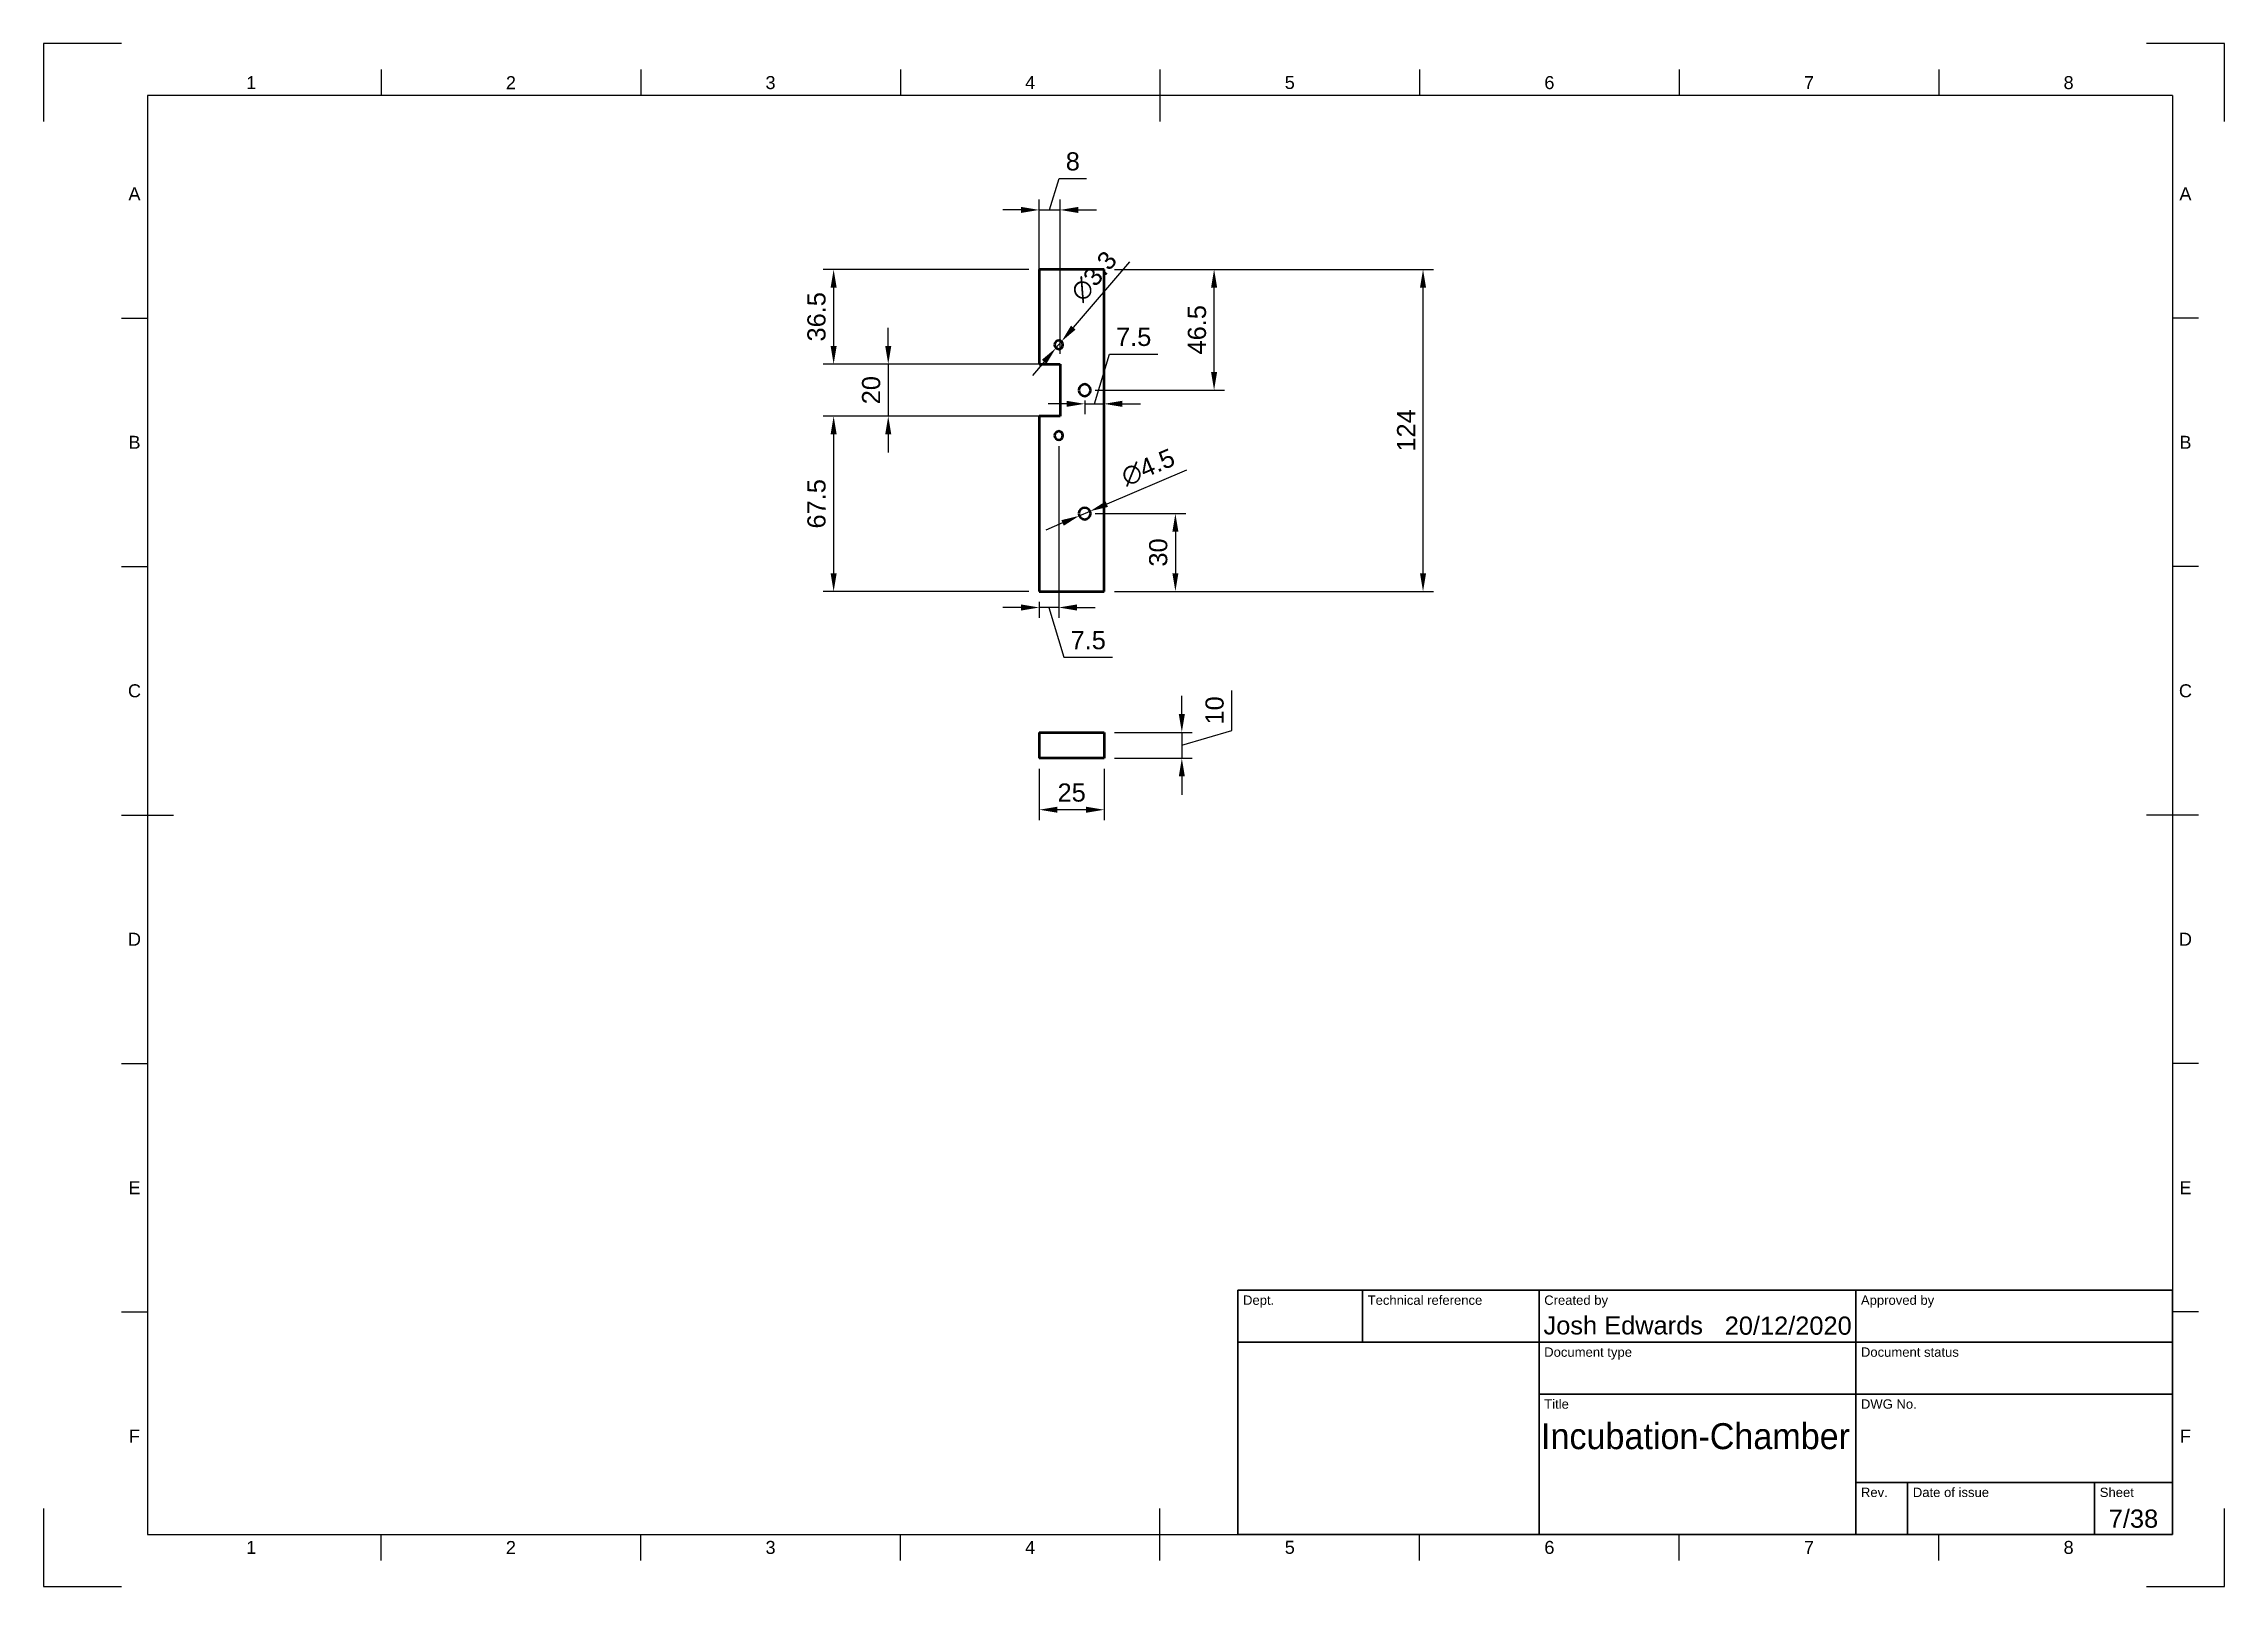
# Model space of a CAD drawing. Header units: millimetres. Extents: x 0 to 420, y 0 to 297.
import ezdxf
from ezdxf.enums import TextEntityAlignment as Align

# ---------------------------------------------------------------- set-up
doc = ezdxf.new("R2010")
doc.units = ezdxf.units.MM
doc.header["$LTSCALE"] = 0.75
for name, color, linetype, lineweight in [('Border', 7, 'Continuous', 25), ('Dimensions', 7, 'Continuous', 25), ('TitleBlock', 7, 'Continuous', 35), ('Visible', 7, 'Continuous', 50)]:
    doc.layers.add(name, color=color, linetype=linetype, lineweight=lineweight)
doc.styles.add('FusionTitle', font='arial.ttf')
doc.styles.get("Standard").update_dxf_attribs({"font": 'arial.ttf'})
doc.dimstyles.new('ISO-25', dxfattribs={"dimtxt": 3.5, "dimasz": 3.5, "dimexe": 2, "dimexo": 2, "dimgap": 1.5, "dimtad": 1, "dimzin": 12, "dimdsep": 46, "dimtxsty": 'Standard', "dimcen": 0, "dimclrd": 256, "dimclre": 256, "dimclrt": 256, "dimazin": 3, "dimtp": 0.1, "dimtm": 0.1, "dimtfac": 0.714, "dimtmove": 1, "dimatfit": 3, "dimfxl": 1, "dimtzin": 12, "dimarcsym": 0})

# ---------------------------------------------------------------- blocks, each defined once
blk = doc.blocks.new('ISO_A3_SHEET')
at = {"layer": 'Border'}
for p, q in [((65, 292), (65, 287)), ((115, 292), (115, 287)), ((165, 292), (165, 287)), ((215, 292), (215, 282)), ((265, 292), (265, 287)), ((315, 292), (315, 287)), ((365, 292), (365, 287)), ((410, 287), (20, 287)), ((20, 287), (20, 10)), ((410, 287), (410, 10)), ((15, 244.16666), (20, 244.16666)), ((415, 244.16666), (410, 244.16666)), ((15, 196.33333), (20, 196.33333)), ((415, 196.33333), (410, 196.33333)), ((15, 148.5), (25, 148.5)), ((415, 148.5), (405, 148.5)), ((15, 100.66667), (20, 100.66667)), ((415, 100.66667), (410, 100.66667)), ((15, 52.83334), (20, 52.83334)), ((415, 52.83334), (410, 52.83334)), ((215, 5), (215, 15)), ((20, 10), (410, 10)), ((65, 5), (65, 10)), ((115, 5), (115, 10)), ((165, 5), (165, 10)), ((265, 5), (265, 10)), ((315, 5), (315, 10)), ((365, 5), (365, 10))]:
    blk.add_line(p, q, dxfattribs=at)
at = {"layer": 'Defpoints'}
for p, q in [((15, 297), (0, 297)), ((0, 297), (0, 282)), ((420, 297), (405, 297)), ((420, 282), (420, 297)), ((0, 15), (0, 0)), ((420, 0), (420, 15)), ((0, 0), (15, 0)), ((405, 0), (420, 0))]:
    blk.add_line(p, q, dxfattribs=at)
at = {"layer": 'Border', "style": 'FusionTitle'}
for s, p in [('1', (40, 289.5)), ('2', (90, 289.5)), ('3', (140, 289.5)), ('4', (190, 289.5)), ('5', (240, 289.5)), ('6', (290, 289.5)), ('7', (340, 289.5)), ('8', (390, 289.5)), ('A', (17.5, 268.08333)), ('A', (412.5, 268.08333)), ('B', (17.5, 220.25)), ('B', (412.5, 220.25)), ('C', (17.5, 172.41667)), ('C', (412.5, 172.41667)), ('D', (17.5, 124.58334)), ('D', (412.5, 124.58334)), ('E', (17.5, 76.75001)), ('E', (412.5, 76.75001)), ('F', (17.5, 28.91668)), ('F', (412.5, 28.91668)), ('1', (40, 7.5)), ('2', (90, 7.5)), ('3', (140, 7.5)), ('4', (190, 7.5)), ('5', (240, 7.5)), ('6', (290, 7.5)), ('7', (340, 7.5)), ('8', (390, 7.5))]:
    blk.add_text(s, height=2.5, dxfattribs=at).set_placement(p, align=Align.MIDDLE)
blk = doc.blocks.new('ISO_TITLEBLOCK')
at = {"layer": 'TitleBlock'}
for p, q in [((0, 47), (-180, 47)), ((-180, 47), (-180, 0)), ((-156, 37), (-156, 47)), ((-122, 0), (-122, 47)), ((-61, 0), (-61, 47)), ((0, 0), (0, 47)), ((-180, 37), (0, 37)), ((-122, 27), (0, 27)), ((-61, 10), (0, 10)), ((-51, 0), (-51, 10)), ((-15, 0), (-15, 10)), ((-180, 0), (0, 0))]:
    blk.add_line(p, q, dxfattribs=at)
at = {"layer": 'TitleBlock', "style": 'FusionTitle'}
for s, p in [('Dept.', (-179, 46)), ('Technical reference', (-155, 46)), ('Created by', (-121, 46)), ('Approved by', (-60, 46)), ('Document type', (-121, 36)), ('Document status', (-60, 36)), ('Title', (-121, 26)), ('DWG No.', (-60, 26)), ('Rev.', (-60, 9)), ('Date of issue', (-50, 9)), ('Sheet', (-14, 9))]:
    blk.add_text(s, height=1.8, dxfattribs=at).set_placement(p, align=Align.TOP_LEFT)
for tag, height, p in [('DEPT', 3.5, (-179, 42)), ('TECHNICAL_REFERENCE', 3.5, (-155, 42)), ('CREATED_BY', 3.5, (-121, 42)), ('APPROVED_BY', 3.5, (-60, 42)), ('DOCUMENT_TYPE', 3.5, (-121, 32)), ('DOCUMENT_STATUS', 3.5, (-60, 32)), ('TITLE_1', 5, (-121, 21.5)), ('TITLE_2', 5, (-121, 14)), ('TITLE_3', 5, (-121, 6.5)), ('DATE_OF_ISSUE', 3.5, (-50, 5))]:
    blk.add_attdef(tag, text='', height=height, dxfattribs=at).set_placement(p, align=Align.TOP_LEFT)
for tag, p in [('CREATED_DATE', (-62, 42)), ('APPROVED_DATE', (-0.99, 42))]:
    blk.add_attdef(tag, text='', height=3.5, dxfattribs=at).set_placement(p, align=Align.TOP_RIGHT)
for tag, height, p in [('DRAWING_NUMBER', 5, (-30.5, 19.75)), ('REV', 3.5, (-56, 4.85)), ('SHEET', 3.5, (-7.5, 4.85))]:
    blk.add_attdef(tag, text='', height=height, dxfattribs=at).set_placement(p, align=Align.TOP_CENTER)
blk = doc.blocks.new('*D18')
at = {"layer": 'Defpoints', "color": 0, "transparency": 16777216}
for p in [(195.750149, 264.985326), (191.750149, 235.286841), (195.750149, 235.286841)]:
    blk.add_point(p, dxfattribs=at)
at = {"layer": 'Dimensions', "lineweight": -2, "transparency": 16777216}
for p, q in [((193.750149, 264.985326), (195.561251, 271.022331)), ((195.561251, 271.022331), (200.867527, 271.022331)), ((188.250149, 264.985326), (184.750149, 264.985326)), ((191.750149, 237.286841), (191.750149, 266.985326)), ((191.750149, 264.985326), (195.750149, 264.985326)), ((191.750149, 264.985326), (195.750149, 264.985326)), ((195.750149, 237.286841), (195.750149, 266.985326)), ((199.250149, 264.985326), (202.750149, 264.985326))]:
    blk.add_line(p, q, dxfattribs=at)
at = {"layer": 'Dimensions', "transparency": 16777216}
for points in [[(188.250149, 265.568659), (188.250149, 264.401992), (191.750149, 264.985326)], [(199.250149, 265.568659), (199.250149, 264.401992), (195.750149, 264.985326)]]:
    blk.add_solid(points, dxfattribs=at)
at = {"layer": 'Dimensions', "transparency": 16777216, "insert": (198.214389, 274.309337), "char_height": 3.5, "attachment_point": 5}
blk.add_mtext('8', dxfattribs=at)
blk = doc.blocks.new('*D19')
at = {"layer": 'Defpoints', "color": 0, "transparency": 16777216}
for p in [(195.750149, 235.286841), (162.674459, 225.286841), (195.750149, 225.286841)]:
    blk.add_point(p, dxfattribs=at)
at = {"layer": 'Dimensions', "lineweight": -2, "transparency": 16777216}
for p, q in [((162.674459, 238.786841), (162.674459, 242.286841)), ((193.750149, 235.286841), (160.674459, 235.286841)), ((162.674459, 235.286841), (162.674459, 225.286841)), ((193.750149, 225.286841), (160.674459, 225.286841)), ((162.674459, 221.786841), (162.674459, 218.286841))]:
    blk.add_line(p, q, dxfattribs=at)
at = {"layer": 'Dimensions', "transparency": 16777216}
for points in [[(162.091126, 238.786841), (163.257793, 238.786841), (162.674459, 235.286841)], [(162.091126, 221.786841), (163.257793, 221.786841), (162.674459, 225.286841)]]:
    blk.add_solid(points, dxfattribs=at)
at = {"layer": 'Dimensions', "transparency": 16777216, "insert": (159.387454, 230.286841), "char_height": 3.5, "attachment_point": 5, "rotation": 90}
blk.add_mtext('20', dxfattribs=at)
blk = doc.blocks.new('*D20')
at = {"layer": 'Defpoints', "color": 0, "transparency": 16777216}
for p in [(191.750149, 253.536841), (152.15217, 235.286841), (191.750149, 235.286841)]:
    blk.add_point(p, dxfattribs=at)
at = {"layer": 'Dimensions', "lineweight": -2, "transparency": 16777216}
for p, q in [((189.750149, 253.536841), (150.15217, 253.536841)), ((152.15217, 250.036841), (152.15217, 238.786841)), ((189.750149, 235.286841), (150.15217, 235.286841))]:
    blk.add_line(p, q, dxfattribs=at)
at = {"layer": 'Dimensions', "transparency": 16777216}
for points in [[(151.568836, 250.036841), (152.735503, 250.036841), (152.15217, 253.536841)], [(151.568836, 238.786841), (152.735503, 238.786841), (152.15217, 235.286841)]]:
    blk.add_solid(points, dxfattribs=at)
at = {"layer": 'Dimensions', "transparency": 16777216, "insert": (148.86397, 244.411841), "char_height": 3.5, "attachment_point": 5, "rotation": 90}
blk.add_mtext('36.5', dxfattribs=at)
blk = doc.blocks.new('*D21')
at = {"layer": 'Defpoints', "color": 0, "transparency": 16777216}
for p in [(191.750149, 225.286841), (152.15217, 191.536841), (191.750149, 191.536841)]:
    blk.add_point(p, dxfattribs=at)
at = {"layer": 'Dimensions', "lineweight": -2, "transparency": 16777216}
for p, q in [((189.750149, 225.286841), (150.15217, 225.286841)), ((152.15217, 221.786841), (152.15217, 195.036841)), ((189.750149, 191.536841), (150.15217, 191.536841))]:
    blk.add_line(p, q, dxfattribs=at)
at = {"layer": 'Dimensions', "transparency": 16777216}
for points in [[(151.568836, 221.786841), (152.735503, 221.786841), (152.15217, 225.286841)], [(151.568836, 195.036841), (152.735503, 195.036841), (152.15217, 191.536841)]]:
    blk.add_solid(points, dxfattribs=at)
at = {"layer": 'Dimensions', "transparency": 16777216, "insert": (148.865164, 208.411841), "char_height": 3.5, "attachment_point": 5, "rotation": 90}
blk.add_mtext('67.5', dxfattribs=at)
blk = doc.blocks.new('*D22')
at = {"layer": 'Defpoints', "color": 0, "transparency": 16777216}
for p in [(204.250149, 253.536841), (265.665836, 253.536841), (204.250149, 191.536841)]:
    blk.add_point(p, dxfattribs=at)
at = {"layer": 'Dimensions', "lineweight": -2, "transparency": 16777216}
for p, q in [((206.250149, 253.536841), (267.665836, 253.536841)), ((265.665836, 195.036841), (265.665836, 250.036841)), ((206.250149, 191.536841), (267.665836, 191.536841))]:
    blk.add_line(p, q, dxfattribs=at)
at = {"layer": 'Dimensions', "transparency": 16777216}
for points in [[(265.082502, 250.036841), (266.249169, 250.036841), (265.665836, 253.536841)], [(265.082502, 195.036841), (266.249169, 195.036841), (265.665836, 191.536841)]]:
    blk.add_solid(points, dxfattribs=at)
at = {"layer": 'Dimensions', "transparency": 16777216, "insert": (262.408673, 222.536841), "char_height": 3.5, "attachment_point": 5, "rotation": 90}
blk.add_mtext('124', dxfattribs=at)
blk = doc.blocks.new('*D23')
at = {"layer": 'Defpoints', "color": 0, "transparency": 16777216}
for p in [(204.250149, 164.414341), (204.250149, 159.414341), (219.214985, 159.414341)]:
    blk.add_point(p, dxfattribs=at)
at = {"layer": 'Dimensions', "lineweight": -2, "transparency": 16777216}
for p, q in [((228.826001, 164.797646), (228.826001, 172.469883)), ((219.214985, 167.914341), (219.214985, 171.414341)), ((206.250149, 164.414341), (221.214985, 164.414341)), ((219.214985, 161.914341), (228.826001, 164.797646)), ((219.214985, 164.414341), (219.214985, 159.414341)), ((219.214985, 164.414341), (219.214985, 159.414341)), ((206.250149, 159.414341), (221.214985, 159.414341)), ((219.214985, 155.914341), (219.214985, 152.414341))]:
    blk.add_line(p, q, dxfattribs=at)
at = {"layer": 'Dimensions', "transparency": 16777216}
for points in [[(218.631651, 167.914341), (219.798318, 167.914341), (219.214985, 164.414341)], [(218.631651, 155.914341), (219.798318, 155.914341), (219.214985, 159.414341)]]:
    blk.add_solid(points, dxfattribs=at)
at = {"layer": 'Dimensions', "transparency": 16777216, "insert": (225.538996, 168.633764), "char_height": 3.5, "attachment_point": 5, "rotation": 90}
blk.add_mtext('10', dxfattribs=at)
blk = doc.blocks.new('*D24')
at = {"layer": 'Defpoints', "color": 0, "transparency": 16777216}
for p in [(191.750149, 159.414341), (204.250149, 159.414341), (191.750149, 149.514846)]:
    blk.add_point(p, dxfattribs=at)
at = {"layer": 'Dimensions', "lineweight": -2, "transparency": 16777216}
for p, q in [((191.750149, 157.414341), (191.750149, 147.514846)), ((204.250149, 157.414341), (204.250149, 147.514846)), ((200.750149, 149.514846), (195.250149, 149.514846))]:
    blk.add_line(p, q, dxfattribs=at)
at = {"layer": 'Dimensions', "transparency": 16777216}
for points in [[(195.250149, 150.098179), (195.250149, 148.931512), (191.750149, 149.514846)], [(200.750149, 150.098179), (200.750149, 148.931512), (204.250149, 149.514846)]]:
    blk.add_solid(points, dxfattribs=at)
at = {"layer": 'Dimensions', "transparency": 16777216, "insert": (198.000149, 152.801851), "char_height": 3.5, "attachment_point": 5}
blk.add_mtext('25', dxfattribs=at)
blk = doc.blocks.new('*D25')
at = {"layer": 'Defpoints', "color": 0, "transparency": 16777216}
for p in [(195.500149, 221.536841), (191.750149, 191.536841), (191.750149, 188.447782)]:
    blk.add_point(p, dxfattribs=at)
at = {"layer": 'Dimensions', "lineweight": -2, "transparency": 16777216}
for p, q in [((195.500149, 219.536841), (195.500149, 186.447782)), ((191.750149, 189.536841), (191.750149, 186.447782)), ((188.250149, 188.447782), (184.750149, 188.447782)), ((195.500149, 188.447782), (191.750149, 188.447782)), ((195.500149, 188.447782), (191.750149, 188.447782)), ((193.625149, 188.447782), (196.502008, 178.858253)), ((199.000149, 188.447782), (202.500149, 188.447782)), ((196.502008, 178.858253), (205.871722, 178.858253))]:
    blk.add_line(p, q, dxfattribs=at)
at = {"layer": 'Dimensions', "transparency": 16777216}
for points in [[(188.250149, 189.031115), (188.250149, 187.864449), (191.750149, 188.447782)], [(199.000149, 189.031115), (199.000149, 187.864449), (195.500149, 188.447782)]]:
    blk.add_solid(points, dxfattribs=at)
at = {"layer": 'Dimensions', "transparency": 16777216, "insert": (201.186865, 182.138096), "char_height": 3.5, "attachment_point": 5}
blk.add_mtext('7.5', dxfattribs=at)
blk = doc.blocks.new('*D26')
at = {"layer": 'Defpoints', "color": 0, "transparency": 16777216}
for p in [(200.500149, 230.286841), (204.250149, 227.655921), (204.250149, 227.655921)]:
    blk.add_point(p, dxfattribs=at)
at = {"layer": 'Dimensions', "lineweight": -2, "transparency": 16777216}
for p, q in [((202.375149, 227.655921), (205.252008, 237.245451)), ((205.252008, 237.245451), (214.621722, 237.245451)), ((197.000149, 227.655921), (193.500149, 227.655921)), ((200.500149, 228.286841), (200.500149, 225.655921)), ((200.500149, 227.655921), (204.250149, 227.655921)), ((200.500149, 227.655921), (204.250149, 227.655921)), ((207.750149, 227.655921), (211.250149, 227.655921))]:
    blk.add_line(p, q, dxfattribs=at)
at = {"layer": 'Dimensions', "transparency": 16777216}
for points in [[(197.000149, 228.239255), (197.000149, 227.072588), (200.500149, 227.655921)], [(207.750149, 228.239255), (207.750149, 227.072588), (204.250149, 227.655921)]]:
    blk.add_solid(points, dxfattribs=at)
at = {"layer": 'Dimensions', "transparency": 16777216, "insert": (209.936865, 240.525294), "char_height": 3.5, "attachment_point": 5}
blk.add_mtext('7.5', dxfattribs=at)
blk = doc.blocks.new('*D27')
at = {"layer": 'Defpoints', "color": 0, "transparency": 16777216}
for p in [(200.500149, 206.536841), (204.250149, 191.536841), (217.971599, 191.536841)]:
    blk.add_point(p, dxfattribs=at)
at = {"layer": 'Dimensions', "lineweight": -2, "transparency": 16777216}
for p, q in [((202.500149, 206.536841), (219.971599, 206.536841)), ((217.971599, 203.036841), (217.971599, 195.036841)), ((206.250149, 191.536841), (219.971599, 191.536841))]:
    blk.add_line(p, q, dxfattribs=at)
at = {"layer": 'Dimensions', "transparency": 16777216}
for points in [[(217.388265, 203.036841), (218.554932, 203.036841), (217.971599, 206.536841)], [(217.388265, 195.036841), (218.554932, 195.036841), (217.971599, 191.536841)]]:
    blk.add_solid(points, dxfattribs=at)
at = {"layer": 'Dimensions', "transparency": 16777216, "insert": (214.683399, 199.036841), "char_height": 3.5, "attachment_point": 5, "rotation": 90}
blk.add_mtext('30', dxfattribs=at)
blk = doc.blocks.new('*D28')
at = {"layer": 'Defpoints', "color": 0, "transparency": 16777216}
for p in [(204.250149, 253.536841), (225.428408, 253.536841), (200.500149, 230.286841)]:
    blk.add_point(p, dxfattribs=at)
at = {"layer": 'Dimensions', "lineweight": -2, "transparency": 16777216}
for p, q in [((206.250149, 253.536841), (227.428408, 253.536841)), ((225.428408, 233.786841), (225.428408, 250.036841)), ((202.500149, 230.286841), (227.428408, 230.286841))]:
    blk.add_line(p, q, dxfattribs=at)
at = {"layer": 'Dimensions', "transparency": 16777216}
for points in [[(224.845075, 250.036841), (226.011741, 250.036841), (225.428408, 253.536841)], [(224.845075, 233.786841), (226.011741, 233.786841), (225.428408, 230.286841)]]:
    blk.add_solid(points, dxfattribs=at)
at = {"layer": 'Dimensions', "transparency": 16777216, "insert": (222.141403, 241.911841), "char_height": 3.5, "attachment_point": 5, "rotation": 90}
blk.add_mtext('46.5', dxfattribs=at)
blk = doc.blocks.new('*D29')
at = {"layer": 'Defpoints', "color": 0, "transparency": 16777216}
for p in [(196.035545, 239.664516), (194.964754, 238.409165)]:
    blk.add_point(p, dxfattribs=at)
at = {"layer": 'Dimensions', "lineweight": -2, "transparency": 16777216}
for p, q in [((209.131697, 255.017904), (198.30692, 242.327383)), ((194.964754, 238.409165), (196.035545, 239.664516)), ((192.693379, 235.746299), (190.422004, 233.083433))]:
    blk.add_line(p, q, dxfattribs=at)
at = {"layer": 'Dimensions', "transparency": 16777216}
for points in [[(197.863109, 242.705945), (198.750731, 241.94882), (196.035545, 239.664516)], [(192.249568, 236.124862), (193.13719, 235.367737), (194.964754, 238.409165)]]:
    blk.add_solid(points, dxfattribs=at)
at = {"layer": 'Dimensions', "transparency": 16777216, "insert": (202.279707, 252.20075), "char_height": 3.5, "attachment_point": 5, "rotation": 49.53645832}
blk.add_mtext('∅3.3', dxfattribs=at)
blk = doc.blocks.new('*D30')
at = {"layer": 'Defpoints', "color": 0, "transparency": 16777216}
for p in [(199.465105, 206.096037), (201.535194, 206.977645)]:
    blk.add_point(p, dxfattribs=at)
at = {"layer": 'Dimensions', "lineweight": -2, "transparency": 16777216}
for p, q in [((220.125827, 214.895011), (204.755332, 208.349035)), ((199.465105, 206.096037), (201.535194, 206.977645)), ((196.244967, 204.724647), (193.024829, 203.353256))]:
    blk.add_line(p, q, dxfattribs=at)
at = {"layer": 'Dimensions', "transparency": 16777216}
for points in [[(196.016402, 205.261336), (196.473532, 204.187957), (199.465105, 206.096037)], [(204.526767, 208.885725), (204.983897, 207.812345), (201.535194, 206.977645)]]:
    blk.add_solid(points, dxfattribs=at)
at = {"layer": 'Dimensions', "transparency": 16777216, "insert": (212.724361, 215.421951), "char_height": 3.5, "attachment_point": 5, "rotation": 23.06817388}
blk.add_mtext('∅4.5', dxfattribs=at)

msp = doc.modelspace()

# ---------------------------------------------------------------- linework, layer by layer
at = {"layer": 'Visible', "extrusion": (0, 2.971e-13, -1)}
for p, q in [((191.750149, 253.536841, 2.5), (191.750149, 235.286841, 2.5)), ((204.250149, 253.536841, 2.5), (191.750149, 253.536841, 2.5)), ((204.250149, 191.536841, 2.5), (204.250149, 253.536841, 2.5)), ((191.750149, 235.286841, 2.5), (195.750149, 235.286841, 2.5)), ((195.750149, 235.286841, 2.5), (195.750149, 225.286841, 2.5)), ((191.750149, 225.286841, 2.5), (191.750149, 191.536841, 2.5)), ((195.750149, 225.286841, 2.5), (191.750149, 225.286841, 2.5)), ((191.750149, 191.536841, 2.5), (204.250149, 191.536841, 2.5))]:
    msp.add_line(p, q, dxfattribs=at)
at = {"layer": 'Visible', "extrusion": (0, 1, 0)}
for p, q in [((191.750149, 164.414341, 31), (191.750149, 159.414341, 31)), ((191.750149, 164.414341, 31), (204.250149, 164.414341, 31)), ((204.250149, 164.414341, 31), (204.250149, 159.414341, 31)), ((204.250149, 159.414341, 31), (191.750149, 159.414341, 31))]:
    msp.add_line(p, q, dxfattribs=at)
at = {"layer": 'Visible', "extrusion": (0, 2.971e-13, -1)}
for centre, radius in [((-195.500149, 239.036841, -2.5), 0.825), ((-200.500149, 230.286841, -2.5), 1.125), ((-195.500149, 221.536841, -2.5), 0.825), ((-200.500149, 206.536841, -2.5), 1.125)]:
    msp.add_circle(centre, radius, dxfattribs=at)

# ---------------------------------------------------------------- block references
at = {"layer": 'Border'}
msp.add_blockref('ISO_A3_SHEET', (0, 0), dxfattribs=at)
at = {"layer": 'TitleBlock'}
ref = msp.add_blockref('ISO_TITLEBLOCK', (410, 10), dxfattribs=at)
ref.add_attrib('CREATED_DATE_001', '20/12/2020', (323.762619, 48.440314), dxfattribs={"height": 3.5, "style": 'FusionTitle'})
ref.add_attrib('SHEET_001', '7/38', (397.733458, 11.290314), dxfattribs={"height": 3.5, "style": 'FusionTitle'})
ref.add_attrib('TITLE_1_001', 'Incubation-Chamber', (288.387328, 26.414734), dxfattribs={"height": 5, "style": 'FusionTitle', "width": 0.9405})
ref.add_attrib('CREATED_BY_001', 'Josh Edwards', (288.86869, 48.5), dxfattribs={"height": 3.5, "style": 'FusionTitle'})

# ---------------------------------------------------------------- dimensions: what is measured, and where the dimension line sits
at = {"layer": 'Dimensions'}
for p1, p2, distance, picture, middle in [((191.750149, 235.286841), (195.750149, 235.286841), 29.698485, '*D18', (197.061251, 274.309337)), ((191.750149, 253.536841), (191.750149, 235.286841), -39.597979, '*D20', (148.86397, 244.411841)), ((204.250149, 191.536841), (204.250149, 253.536841), -61.415687, '*D22', (262.408673, 222.536841)), ((195.750149, 235.286841), (195.750149, 225.286841), -33.07569, '*D19', (159.387454, 230.286841)), ((191.750149, 225.286841), (191.750149, 191.536841), -39.597979, '*D21', (148.865164, 208.411841)), ((204.250149, 164.414341), (204.250149, 159.414341), 14.964836, '*D23', (225.538996, 166.297646))]:
    dim = msp.add_aligned_dim(p1=p1, p2=p2, distance=distance, dimstyle='ISO-25', override={"dimlfac": 2, "dimclrd": 256, "dimclre": 256}, dxfattribs=at)
    dim.commit()
    dim.dimension.update_dxf_attribs({"geometry": picture, "text_midpoint": middle})
for p1, p2, picture, middle in [((194.964754, 238.409165), (196.035545, 239.664516), '*D29', (202.279707, 252.20075)), ((199.465105, 206.096037), (201.535194, 206.977645), '*D30', (212.724361, 215.421951))]:
    dim = msp.add_diameter_dim_2p(p1=p1, p2=p2, dimstyle='ISO-25', override={"dimlfac": 2, "dimclrd": 256, "dimclre": 256}, dxfattribs=at)
    dim.commit()
    dim.dimension.update_dxf_attribs({"geometry": picture, "text_midpoint": middle})
for base, p1, p2, angle, picture, middle in [((225.428408, 253.536841), (200.500149, 230.286841), (204.250149, 253.536841), 270, '*D28', (222.141403, 241.911841)), ((204.250149, 227.655921), (200.500149, 230.286841), (204.250149, 227.655921), 180, '*D26', (206.752008, 240.525294)), ((217.971599, 191.536841), (200.500149, 206.536841), (204.250149, 191.536841), 90, '*D27', (214.683399, 199.036841))]:
    dim = msp.add_linear_dim(base=base, p1=p1, p2=p2, angle=angle, dimstyle='ISO-25', override={"dimlfac": 2, "dimclrd": 256, "dimclre": 256}, dxfattribs=at)
    dim.commit()
    dim.dimension.update_dxf_attribs({"geometry": picture, "text_midpoint": middle})
for base, p1, p2, picture, middle in [((191.750149, 188.447782), (195.500149, 221.536841), (191.750149, 191.536841), '*D25', (198.002008, 182.138096)), ((191.750149, 149.514846), (204.250149, 159.414341), (191.750149, 159.414341), '*D24', (198.000149, 152.801851))]:
    dim = msp.add_linear_dim(base=base, p1=p1, p2=p2, dimstyle='ISO-25', override={"dimlfac": 2, "dimclrd": 256, "dimclre": 256}, dxfattribs=at)
    dim.commit()
    dim.dimension.update_dxf_attribs({"geometry": picture, "text_midpoint": middle})

doc.saveas('drawing.dxf')
